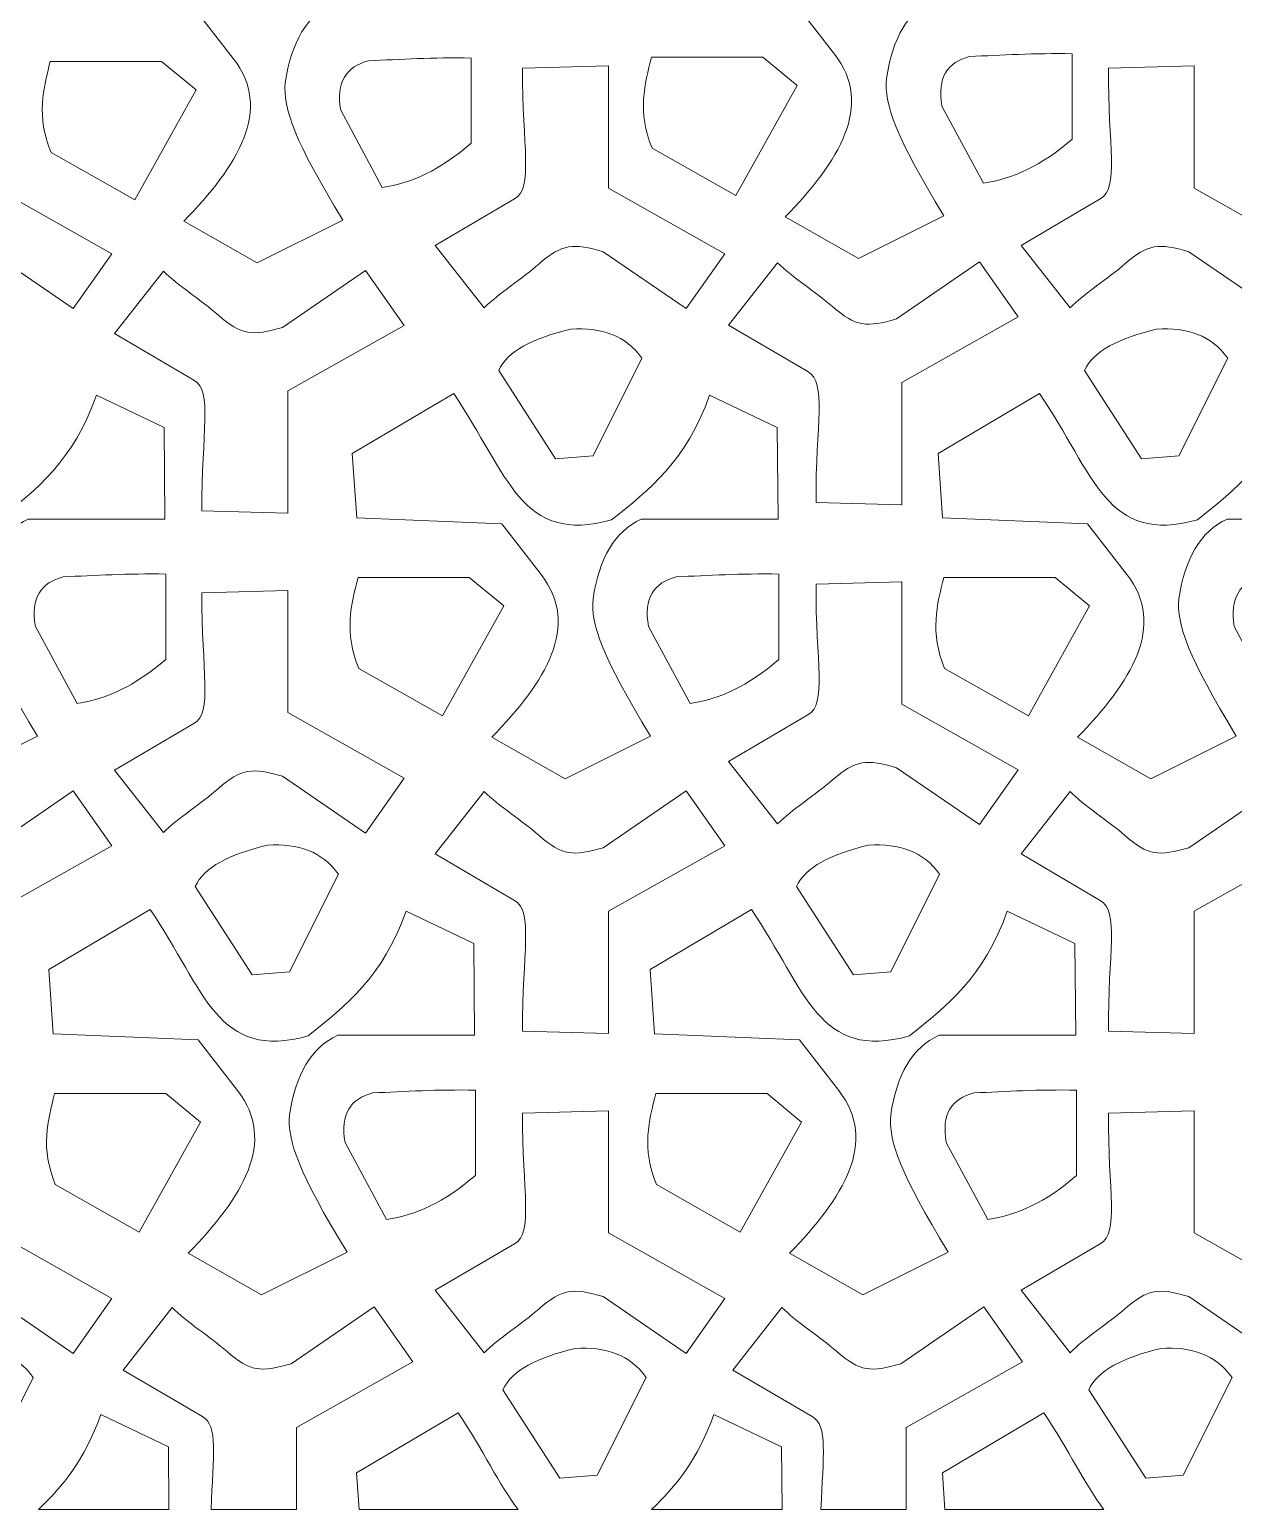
# Model space of a CAD drawing. Header units: millimetres. Extents: x -1200 to 1200, y -590 to 590.
# Drawn here: x 197 to 678, y -590 to 2 of the extents above; entities that cross this region are included whole.
import ezdxf

# ---------------------------------------------------------------- set-up
doc = ezdxf.new("R2010")
doc.units = ezdxf.units.MM
doc.header["$MEASUREMENT"] = 0
doc.layers.add('Layer 1', color=7, linetype='Continuous')

msp = doc.modelspace()

# ---------------------------------------------------------------- linework, layer by layer
at = {"layer": 'Layer 1', "color": 250, "lineweight": 20}
for points, knots in [([(258.5557, -74.9884), (258.5557, -74.9884), (287.8806, -91.6264), (287.8806, -91.6264), (287.8806, -91.6264), (322.0171, -74.5408), (322.0171, -74.5408), (302.8101, -43.0242), (298.0618, -29.8438), (299.0387, -19.6789), (301.4593, -3.5163), (307.6892, 7.3499), (318.3441, 12.1542), (318.3441, 12.1542), (373.0005, 12.2211), (373.0005, 12.2211), (373.0005, 12.2211), (372.6884, 48.8641), (372.6884, 48.8641), (372.6884, 48.8641), (345.6196, 61.7211), (345.6196, 61.7211), (336.3836, 35.563), (321.5771, 23.9322), (306.4901, 11.8782), (270.1713, 1.8158), (265.3408, 29.7437), (243.3788, 62.407), (243.3788, 62.407), (202.7902, 38.4789), (202.7902, 38.4789), (202.7902, 38.4789), (204.5613, 12.6687), (204.5613, 12.6687), (204.5613, 12.6687), (262.545, 10.3306), (262.545, 10.3306), (262.545, 10.3306), (278.2448, -9.9504), (278.2448, -9.9504), (294.2539, -30.3401), (280.037, -52.9487), (258.5557, -74.9884)], [0, 0, 0, 0, 0.07142857, 0.07142857, 0.07142857, 0.14285714, 0.14285714, 0.14285714, 0.21428571, 0.21428571, 0.21428571, 0.28571429, 0.28571429, 0.28571429, 0.35714286, 0.35714286, 0.35714286, 0.42857143, 0.42857143, 0.42857143, 0.5, 0.5, 0.5, 0.57142857, 0.57142857, 0.57142857, 0.64285714, 0.64285714, 0.64285714, 0.71428571, 0.71428571, 0.71428571, 0.78571429, 0.78571429, 0.78571429, 0.85714286, 0.85714286, 0.85714286, 0.92857143, 0.92857143, 0.92857143, 1, 1, 1, 1]), ([(498.9281, -73.2833), (498.9281, -73.2833), (528.253, -89.9213), (528.253, -89.9213), (528.253, -89.9213), (562.3896, -72.8358), (562.3896, -72.8358), (543.1826, -41.3192), (538.4343, -28.1387), (539.4112, -17.9738), (541.8317, -1.8112), (548.0616, 9.0549), (558.7166, 13.8593), (558.7166, 13.8593), (613.3729, 13.9262), (613.3729, 13.9262), (613.3729, 13.9262), (613.0609, 50.5692), (613.0609, 50.5692), (613.0609, 50.5692), (585.9919, 63.4262), (585.9919, 63.4262), (576.7561, 37.2681), (561.9496, 25.6372), (546.8626, 13.5832), (510.5438, 3.5208), (505.7133, 31.4488), (483.7512, 64.1121), (483.7512, 64.1121), (443.1626, 40.184), (443.1626, 40.184), (443.1626, 40.184), (444.9338, 14.3737), (444.9338, 14.3737), (444.9338, 14.3737), (502.9174, 12.0357), (502.9174, 12.0357), (502.9174, 12.0357), (518.6172, -8.2453), (518.6172, -8.2453), (534.6263, -28.635), (520.4094, -51.2435), (498.9281, -73.2833)], [0, 0, 0, 0, 0.07142857, 0.07142857, 0.07142857, 0.14285714, 0.14285714, 0.14285714, 0.21428571, 0.21428571, 0.21428571, 0.28571429, 0.28571429, 0.28571429, 0.35714286, 0.35714286, 0.35714286, 0.42857143, 0.42857143, 0.42857143, 0.5, 0.5, 0.5, 0.57142857, 0.57142857, 0.57142857, 0.64285714, 0.64285714, 0.64285714, 0.71428571, 0.71428571, 0.71428571, 0.78571429, 0.78571429, 0.78571429, 0.85714286, 0.85714286, 0.85714286, 0.92857143, 0.92857143, 0.92857143, 1, 1, 1, 1]), ([(238.8708, -66.4979), (238.8708, -66.4979), (205.3921, -47.4884), (205.3921, -47.4884), (199.3598, -33.0678), (202.377, -21.897), (205.08, -11.1884), (205.08, -11.1884), (249.582, -11.1549), (249.582, -11.1549), (249.582, -11.1549), (263.3757, -22.5313), (263.3757, -22.5313), (263.3757, -22.5313), (238.8708, -66.4979), (238.8708, -66.4979)], [0, 0, 0, 0, 0.2, 0.2, 0.2, 0.4, 0.4, 0.4, 0.6, 0.6, 0.6, 0.8, 0.8, 0.8, 1, 1, 1, 1]), ([(337.8561, -61.4788), (337.8561, -61.4788), (321.22, -30.6789), (321.22, -30.6789), (319.191, -19.331), (323.5148, -13.1458), (332.3108, -10.8788), (345.0474, -10.3282), (358.0991, -9.4945), (373.3462, -9.7789), (373.3462, -9.7789), (373.3462, -43.8788), (373.3462, -43.8788), (360.9912, -54.6035), (349.3713, -59.8282), (337.8561, -61.4788)], [0, 0, 0, 0, 0.2, 0.2, 0.2, 0.4, 0.4, 0.4, 0.6, 0.6, 0.6, 0.8, 0.8, 0.8, 1, 1, 1, 1]), ([(479.2432, -64.7928), (479.2432, -64.7928), (445.7645, -45.7833), (445.7645, -45.7833), (439.7321, -31.3627), (442.7494, -20.1919), (445.4525, -9.4833), (445.4525, -9.4833), (489.9544, -9.4499), (489.9544, -9.4499), (489.9544, -9.4499), (503.7481, -20.8263), (503.7481, -20.8263), (503.7481, -20.8263), (479.2432, -64.7928), (479.2432, -64.7928)], [0, 0, 0, 0, 0.2, 0.2, 0.2, 0.4, 0.4, 0.4, 0.6, 0.6, 0.6, 0.8, 0.8, 0.8, 1, 1, 1, 1]), ([(578.2285, -59.7738), (578.2285, -59.7738), (561.5925, -28.9738), (561.5925, -28.9738), (559.5634, -17.6259), (563.8872, -11.4407), (572.6832, -9.1738), (585.4199, -8.6231), (598.4714, -7.7894), (613.7187, -8.0738), (613.7187, -8.0738), (613.7187, -42.1738), (613.7187, -42.1738), (601.3637, -52.8984), (589.7438, -58.1231), (578.2285, -59.7738)], [0, 0, 0, 0, 0.2, 0.2, 0.2, 0.4, 0.4, 0.4, 0.6, 0.6, 0.6, 0.8, 0.8, 0.8, 1, 1, 1, 1]), ([(113.8891, -84.6974), (113.8891, -84.6974), (133.4728, -109.6544), (133.4728, -109.6544), (139.2002, -103.939), (148.7348, -97.9267), (155.4272, -92.076), (164.6518, -84.0108), (169.0122, -83.6894), (181.0474, -87.1971), (181.0474, -87.1971), (214.2239, -109.9304), (214.2239, -109.9304), (214.2239, -109.9304), (229.6834, -87.9974), (229.6834, -87.9974), (229.6834, -87.9974), (183.17, -61.7688), (183.17, -61.7688), (183.17, -61.7688), (183.1362, -12.8878), (183.1362, -12.8878), (183.1362, -12.8878), (148.8227, -13.8164), (148.8227, -13.8164), (148.6301, -45.3818), (153.3137, -61.5862), (145.5932, -66.1124), (145.5932, -66.1124), (113.8891, -84.6974), (113.8891, -84.6974)], [0, 0, 0, 0, 0.1, 0.1, 0.1, 0.2, 0.2, 0.2, 0.3, 0.3, 0.3, 0.4, 0.4, 0.4, 0.5, 0.5, 0.5, 0.6, 0.6, 0.6, 0.7, 0.7, 0.7, 0.8, 0.8, 0.8, 0.9, 0.9, 0.9, 1, 1, 1, 1]), ([(359.0014, -84.6974), (359.0014, -84.6974), (378.5852, -109.6544), (378.5852, -109.6544), (384.3126, -103.939), (393.8472, -97.9267), (400.5395, -92.076), (409.7642, -84.0108), (414.1245, -83.6894), (426.1598, -87.1971), (426.1598, -87.1971), (459.3362, -109.9304), (459.3362, -109.9304), (459.3362, -109.9304), (474.7957, -87.9974), (474.7957, -87.9974), (474.7957, -87.9974), (428.2823, -61.7688), (428.2823, -61.7688), (428.2823, -61.7688), (428.2486, -12.8878), (428.2486, -12.8878), (428.2486, -12.8878), (393.935, -13.8164), (393.935, -13.8164), (393.7424, -45.3818), (398.4261, -61.5862), (390.7055, -66.1124), (390.7055, -66.1124), (359.0014, -84.6974), (359.0014, -84.6974)], [0, 0, 0, 0, 0.1, 0.1, 0.1, 0.2, 0.2, 0.2, 0.3, 0.3, 0.3, 0.4, 0.4, 0.4, 0.5, 0.5, 0.5, 0.6, 0.6, 0.6, 0.7, 0.7, 0.7, 0.8, 0.8, 0.8, 0.9, 0.9, 0.9, 1, 1, 1, 1]), ([(593.2199, -84.6974), (593.2199, -84.6974), (612.8036, -109.6544), (612.8036, -109.6544), (618.531, -103.939), (628.0656, -97.9267), (634.7579, -92.076), (643.9826, -84.0108), (648.3429, -83.6894), (660.3782, -87.1971), (660.3782, -87.1971), (693.5547, -109.9304), (693.5547, -109.9304), (693.5547, -109.9304), (709.0141, -87.9974), (709.0141, -87.9974), (709.0141, -87.9974), (662.5008, -61.7688), (662.5008, -61.7688), (662.5008, -61.7688), (662.467, -12.8878), (662.467, -12.8878), (662.467, -12.8878), (628.1534, -13.8164), (628.1534, -13.8164), (627.9608, -45.3818), (632.6445, -61.5862), (624.9239, -66.1124), (624.9239, -66.1124), (593.2199, -84.6974), (593.2199, -84.6974)], [0, 0, 0, 0, 0.1, 0.1, 0.1, 0.2, 0.2, 0.2, 0.3, 0.3, 0.3, 0.4, 0.4, 0.4, 0.5, 0.5, 0.5, 0.6, 0.6, 0.6, 0.7, 0.7, 0.7, 0.8, 0.8, 0.8, 0.9, 0.9, 0.9, 1, 1, 1, 1]), ([(476.3194, -116.5541), (476.3194, -116.5541), (495.9032, -91.5971), (495.9032, -91.5971), (501.6304, -97.3125), (511.1651, -103.3249), (517.8575, -109.1755), (527.0821, -117.2408), (531.4425, -117.5621), (543.4777, -114.0544), (543.4777, -114.0544), (576.6542, -91.3211), (576.6542, -91.3211), (576.6542, -91.3211), (592.1137, -113.2541), (592.1137, -113.2541), (592.1137, -113.2541), (545.6003, -139.4826), (545.6003, -139.4826), (545.6003, -139.4826), (545.5666, -188.3636), (545.5666, -188.3636), (545.5666, -188.3636), (511.2529, -187.4351), (511.2529, -187.4351), (511.0604, -155.8697), (515.744, -139.6653), (508.0234, -135.1391), (508.0234, -135.1391), (476.3194, -116.5541), (476.3194, -116.5541)], [0, 0, 0, 0, 0.1, 0.1, 0.1, 0.2, 0.2, 0.2, 0.3, 0.3, 0.3, 0.4, 0.4, 0.4, 0.5, 0.5, 0.5, 0.6, 0.6, 0.6, 0.7, 0.7, 0.7, 0.8, 0.8, 0.8, 0.9, 0.9, 0.9, 1, 1, 1, 1]), ([(230.7897, -119.9643), (230.7897, -119.9643), (250.3733, -95.0073), (250.3733, -95.0073), (256.1007, -100.7226), (265.6353, -106.735), (272.3276, -112.5856), (281.5523, -120.6509), (285.9126, -120.9722), (297.9479, -117.4645), (297.9479, -117.4645), (331.1244, -94.7312), (331.1244, -94.7312), (331.1244, -94.7312), (346.5838, -116.6642), (346.5838, -116.6642), (346.5838, -116.6642), (300.0704, -142.8928), (300.0704, -142.8928), (300.0704, -142.8928), (300.0368, -191.7738), (300.0368, -191.7738), (300.0368, -191.7738), (265.7231, -190.8452), (265.7231, -190.8452), (265.5305, -159.2799), (270.2142, -143.0754), (262.4936, -138.5493), (262.4936, -138.5493), (230.7897, -119.9643), (230.7897, -119.9643)], [0, 0, 0, 0, 0.1, 0.1, 0.1, 0.2, 0.2, 0.2, 0.3, 0.3, 0.3, 0.4, 0.4, 0.4, 0.5, 0.5, 0.5, 0.6, 0.6, 0.6, 0.7, 0.7, 0.7, 0.8, 0.8, 0.8, 0.9, 0.9, 0.9, 1, 1, 1, 1]), ([(422.0932, -168.7923), (422.0932, -168.7923), (407.1566, -169.9968), (407.1566, -169.9968), (407.1566, -169.9968), (384.3849, -134.6923), (384.3849, -134.6923), (387.8548, -127.0251), (398.0944, -121.7328), (413.2206, -118.1923), (425.4682, -117.3244), (435.213, -120.7115), (441.6389, -129.7444), (441.6389, -129.7444), (422.0932, -168.7923), (422.0932, -168.7923)], [0, 0, 0, 0, 0.2, 0.2, 0.2, 0.4, 0.4, 0.4, 0.6, 0.6, 0.6, 0.8, 0.8, 0.8, 1, 1, 1, 1]), ([(656.3116, -168.7923), (656.3116, -168.7923), (641.375, -169.9968), (641.375, -169.9968), (641.375, -169.9968), (618.6033, -134.6923), (618.6033, -134.6923), (622.0733, -127.0251), (632.3128, -121.7328), (647.4392, -118.1923), (659.6867, -117.3244), (669.4314, -120.7115), (675.8573, -129.7444), (675.8573, -129.7444), (656.3116, -168.7923), (656.3116, -168.7923)], [0, 0, 0, 0, 0.2, 0.2, 0.2, 0.4, 0.4, 0.4, 0.6, 0.6, 0.6, 0.8, 0.8, 0.8, 1, 1, 1, 1]), ([(136.4978, -281.3018), (136.4978, -281.3018), (165.8227, -297.9398), (165.8227, -297.9398), (165.8227, -297.9398), (199.9592, -280.8542), (199.9592, -280.8542), (180.7523, -249.3376), (176.004, -236.1572), (176.9809, -225.9923), (179.4015, -209.8297), (185.6313, -198.9635), (196.2863, -194.1592), (196.2863, -194.1592), (250.9426, -194.0923), (250.9426, -194.0923), (250.9426, -194.0923), (250.6305, -157.4493), (250.6305, -157.4493), (250.6305, -157.4493), (223.5617, -144.5923), (223.5617, -144.5923), (214.3258, -170.7504), (199.5193, -182.3812), (184.4323, -194.4352), (148.1135, -204.4976), (143.283, -176.5697), (121.3209, -143.9063), (121.3209, -143.9063), (80.7324, -167.8345), (80.7324, -167.8345), (80.7324, -167.8345), (82.5035, -193.6447), (82.5035, -193.6447), (82.5035, -193.6447), (140.4871, -195.9827), (140.4871, -195.9827), (140.4871, -195.9827), (156.1869, -216.2638), (156.1869, -216.2638), (172.196, -236.6535), (157.9791, -259.2621), (136.4978, -281.3018)], [0, 0, 0, 0, 0.07142857, 0.07142857, 0.07142857, 0.14285714, 0.14285714, 0.14285714, 0.21428571, 0.21428571, 0.21428571, 0.28571429, 0.28571429, 0.28571429, 0.35714286, 0.35714286, 0.35714286, 0.42857143, 0.42857143, 0.42857143, 0.5, 0.5, 0.5, 0.57142857, 0.57142857, 0.57142857, 0.64285714, 0.64285714, 0.64285714, 0.71428571, 0.71428571, 0.71428571, 0.78571429, 0.78571429, 0.78571429, 0.85714286, 0.85714286, 0.85714286, 0.92857143, 0.92857143, 0.92857143, 1, 1, 1, 1]), ([(381.6101, -281.3018), (381.6101, -281.3018), (410.935, -297.9398), (410.935, -297.9398), (410.935, -297.9398), (445.0716, -280.8542), (445.0716, -280.8542), (425.8646, -249.3376), (421.1163, -236.1572), (422.0932, -225.9923), (424.5138, -209.8297), (430.7437, -198.9635), (441.3986, -194.1592), (441.3986, -194.1592), (496.055, -194.0923), (496.055, -194.0923), (496.055, -194.0923), (495.7429, -157.4493), (495.7429, -157.4493), (495.7429, -157.4493), (468.6741, -144.5923), (468.6741, -144.5923), (459.4381, -170.7504), (444.6316, -182.3812), (429.5446, -194.4352), (393.2258, -204.4976), (388.3953, -176.5697), (366.4332, -143.9063), (366.4332, -143.9063), (325.8447, -167.8345), (325.8447, -167.8345), (325.8447, -167.8345), (327.6158, -193.6447), (327.6158, -193.6447), (327.6158, -193.6447), (385.5994, -195.9827), (385.5994, -195.9827), (385.5994, -195.9827), (401.2993, -216.2638), (401.2993, -216.2638), (417.3083, -236.6535), (403.0915, -259.2621), (381.6101, -281.3018)], [0, 0, 0, 0, 0.07142857, 0.07142857, 0.07142857, 0.14285714, 0.14285714, 0.14285714, 0.21428571, 0.21428571, 0.21428571, 0.28571429, 0.28571429, 0.28571429, 0.35714286, 0.35714286, 0.35714286, 0.42857143, 0.42857143, 0.42857143, 0.5, 0.5, 0.5, 0.57142857, 0.57142857, 0.57142857, 0.64285714, 0.64285714, 0.64285714, 0.71428571, 0.71428571, 0.71428571, 0.78571429, 0.78571429, 0.78571429, 0.85714286, 0.85714286, 0.85714286, 0.92857143, 0.92857143, 0.92857143, 1, 1, 1, 1]), ([(615.8285, -281.3018), (615.8285, -281.3018), (645.1535, -297.9398), (645.1535, -297.9398), (645.1535, -297.9398), (679.29, -280.8542), (679.29, -280.8542), (660.083, -249.3376), (655.3347, -236.1572), (656.3116, -225.9923), (658.7322, -209.8297), (664.9621, -198.9635), (675.617, -194.1592), (675.617, -194.1592), (730.2734, -194.0923), (730.2734, -194.0923), (730.2734, -194.0923), (729.9613, -157.4493), (729.9613, -157.4493), (729.9613, -157.4493), (702.8925, -144.5923), (702.8925, -144.5923), (693.6566, -170.7504), (678.85, -182.3812), (663.763, -194.4352), (627.4443, -204.4976), (622.6137, -176.5697), (600.6516, -143.9063), (600.6516, -143.9063), (560.0632, -167.8345), (560.0632, -167.8345), (560.0632, -167.8345), (561.8343, -193.6447), (561.8343, -193.6447), (561.8343, -193.6447), (619.8178, -195.9827), (619.8178, -195.9827), (619.8178, -195.9827), (635.5177, -216.2638), (635.5177, -216.2638), (651.5267, -236.6535), (637.3099, -259.2621), (615.8285, -281.3018)], [0, 0, 0, 0, 0.07142857, 0.07142857, 0.07142857, 0.14285714, 0.14285714, 0.14285714, 0.21428571, 0.21428571, 0.21428571, 0.28571429, 0.28571429, 0.28571429, 0.35714286, 0.35714286, 0.35714286, 0.42857143, 0.42857143, 0.42857143, 0.5, 0.5, 0.5, 0.57142857, 0.57142857, 0.57142857, 0.64285714, 0.64285714, 0.64285714, 0.71428571, 0.71428571, 0.71428571, 0.78571429, 0.78571429, 0.78571429, 0.85714286, 0.85714286, 0.85714286, 0.92857143, 0.92857143, 0.92857143, 1, 1, 1, 1]), ([(215.7982, -267.7922), (215.7982, -267.7922), (199.1622, -236.9923), (199.1622, -236.9923), (197.1331, -225.6444), (201.4569, -219.4592), (210.2529, -217.1922), (222.9896, -216.6416), (236.0411, -215.8079), (251.2884, -216.0923), (251.2884, -216.0923), (251.2884, -250.1922), (251.2884, -250.1922), (238.9334, -260.9169), (227.3135, -266.1416), (215.7982, -267.7922)], [0, 0, 0, 0, 0.2, 0.2, 0.2, 0.4, 0.4, 0.4, 0.6, 0.6, 0.6, 0.8, 0.8, 0.8, 1, 1, 1, 1]), ([(361.9252, -272.8113), (361.9252, -272.8113), (328.4466, -253.8017), (328.4466, -253.8017), (322.4142, -239.3812), (325.4315, -228.2104), (328.1345, -217.5018), (328.1345, -217.5018), (372.6364, -217.4683), (372.6364, -217.4683), (372.6364, -217.4683), (386.4302, -228.8447), (386.4302, -228.8447), (386.4302, -228.8447), (361.9252, -272.8113), (361.9252, -272.8113)], [0, 0, 0, 0, 0.2, 0.2, 0.2, 0.4, 0.4, 0.4, 0.6, 0.6, 0.6, 0.8, 0.8, 0.8, 1, 1, 1, 1]), ([(460.9105, -267.7922), (460.9105, -267.7922), (444.2745, -236.9923), (444.2745, -236.9923), (442.2455, -225.6444), (446.5692, -219.4592), (455.3652, -217.1922), (468.1019, -216.6416), (481.1535, -215.8079), (496.4007, -216.0923), (496.4007, -216.0923), (496.4007, -250.1922), (496.4007, -250.1922), (484.0457, -260.9169), (472.4258, -266.1416), (460.9105, -267.7922)], [0, 0, 0, 0, 0.2, 0.2, 0.2, 0.4, 0.4, 0.4, 0.6, 0.6, 0.6, 0.8, 0.8, 0.8, 1, 1, 1, 1]), ([(596.1436, -272.8113), (596.1436, -272.8113), (562.6651, -253.8017), (562.6651, -253.8017), (556.6326, -239.3812), (559.6499, -228.2104), (562.353, -217.5018), (562.353, -217.5018), (606.8548, -217.4683), (606.8548, -217.4683), (606.8548, -217.4683), (620.6486, -228.8447), (620.6486, -228.8447), (620.6486, -228.8447), (596.1436, -272.8113), (596.1436, -272.8113)], [0, 0, 0, 0, 0.2, 0.2, 0.2, 0.4, 0.4, 0.4, 0.6, 0.6, 0.6, 0.8, 0.8, 0.8, 1, 1, 1, 1]), ([(695.129, -267.7922), (695.129, -267.7922), (678.493, -236.9923), (678.493, -236.9923), (676.464, -225.6444), (680.7878, -219.4592), (689.5836, -217.1922), (702.3204, -216.6416), (715.3719, -215.8079), (730.6192, -216.0923), (730.6192, -216.0923), (730.6192, -250.1922), (730.6192, -250.1922), (718.2641, -260.9169), (706.6442, -266.1416), (695.129, -267.7922)], [0, 0, 0, 0, 0.2, 0.2, 0.2, 0.4, 0.4, 0.4, 0.6, 0.6, 0.6, 0.8, 0.8, 0.8, 1, 1, 1, 1]), ([(230.7897, -294.4209), (230.7897, -294.4209), (250.3733, -319.3779), (250.3733, -319.3779), (256.1007, -313.6625), (265.6353, -307.6501), (272.3276, -301.7995), (281.5523, -293.7343), (285.9126, -293.4129), (297.9479, -296.9206), (297.9479, -296.9206), (331.1244, -319.654), (331.1244, -319.654), (331.1244, -319.654), (346.5838, -297.7209), (346.5838, -297.7209), (346.5838, -297.7209), (300.0704, -271.4924), (300.0704, -271.4924), (300.0704, -271.4924), (300.0368, -222.6114), (300.0368, -222.6114), (300.0368, -222.6114), (265.7231, -223.5399), (265.7231, -223.5399), (265.5305, -255.1053), (270.2142, -271.3097), (262.4936, -275.8359), (262.4936, -275.8359), (230.7897, -294.4209), (230.7897, -294.4209)], [0, 0, 0, 0, 0.1, 0.1, 0.1, 0.2, 0.2, 0.2, 0.3, 0.3, 0.3, 0.4, 0.4, 0.4, 0.5, 0.5, 0.5, 0.6, 0.6, 0.6, 0.7, 0.7, 0.7, 0.8, 0.8, 0.8, 0.9, 0.9, 0.9, 1, 1, 1, 1]), ([(476.3194, -291.0108), (476.3194, -291.0108), (495.9032, -315.9678), (495.9032, -315.9678), (501.6304, -310.2524), (511.1651, -304.24), (517.8575, -298.3894), (527.0821, -290.3241), (531.4425, -290.0028), (543.4777, -293.5105), (543.4777, -293.5105), (576.6542, -316.2438), (576.6542, -316.2438), (576.6542, -316.2438), (592.1137, -294.3108), (592.1137, -294.3108), (592.1137, -294.3108), (545.6003, -268.0822), (545.6003, -268.0822), (545.6003, -268.0822), (545.5666, -219.2012), (545.5666, -219.2012), (545.5666, -219.2012), (511.2529, -220.1298), (511.2529, -220.1298), (511.0604, -251.6952), (515.744, -267.8996), (508.0234, -272.4258), (508.0234, -272.4258), (476.3194, -291.0108), (476.3194, -291.0108)], [0, 0, 0, 0, 0.1, 0.1, 0.1, 0.2, 0.2, 0.2, 0.3, 0.3, 0.3, 0.4, 0.4, 0.4, 0.5, 0.5, 0.5, 0.6, 0.6, 0.6, 0.7, 0.7, 0.7, 0.8, 0.8, 0.8, 0.9, 0.9, 0.9, 1, 1, 1, 1]), ([(113.8891, -327.9827), (113.8891, -327.9827), (133.4728, -303.0257), (133.4728, -303.0257), (139.2002, -308.7411), (148.7348, -314.7535), (155.4272, -320.6041), (164.6518, -328.6694), (169.0122, -328.9907), (181.0474, -325.483), (181.0474, -325.483), (214.2239, -302.7496), (214.2239, -302.7496), (214.2239, -302.7496), (229.6834, -324.6828), (229.6834, -324.6828), (229.6834, -324.6828), (183.17, -350.9112), (183.17, -350.9112), (183.17, -350.9112), (183.1362, -399.7922), (183.1362, -399.7922), (183.1362, -399.7922), (148.8227, -398.8637), (148.8227, -398.8637), (148.6301, -367.2983), (153.3137, -351.0939), (145.5932, -346.5677), (145.5932, -346.5677), (113.8891, -327.9827), (113.8891, -327.9827)], [0, 0, 0, 0, 0.1, 0.1, 0.1, 0.2, 0.2, 0.2, 0.3, 0.3, 0.3, 0.4, 0.4, 0.4, 0.5, 0.5, 0.5, 0.6, 0.6, 0.6, 0.7, 0.7, 0.7, 0.8, 0.8, 0.8, 0.9, 0.9, 0.9, 1, 1, 1, 1]), ([(359.0014, -327.9827), (359.0014, -327.9827), (378.5852, -303.0257), (378.5852, -303.0257), (384.3126, -308.7411), (393.8472, -314.7535), (400.5395, -320.6041), (409.7642, -328.6694), (414.1245, -328.9907), (426.1598, -325.483), (426.1598, -325.483), (459.3362, -302.7496), (459.3362, -302.7496), (459.3362, -302.7496), (474.7957, -324.6828), (474.7957, -324.6828), (474.7957, -324.6828), (428.2823, -350.9112), (428.2823, -350.9112), (428.2823, -350.9112), (428.2486, -399.7922), (428.2486, -399.7922), (428.2486, -399.7922), (393.935, -398.8637), (393.935, -398.8637), (393.7424, -367.2983), (398.4261, -351.0939), (390.7055, -346.5677), (390.7055, -346.5677), (359.0014, -327.9827), (359.0014, -327.9827)], [0, 0, 0, 0, 0.1, 0.1, 0.1, 0.2, 0.2, 0.2, 0.3, 0.3, 0.3, 0.4, 0.4, 0.4, 0.5, 0.5, 0.5, 0.6, 0.6, 0.6, 0.7, 0.7, 0.7, 0.8, 0.8, 0.8, 0.9, 0.9, 0.9, 1, 1, 1, 1]), ([(593.2199, -327.9827), (593.2199, -327.9827), (612.8036, -303.0257), (612.8036, -303.0257), (618.531, -308.7411), (628.0656, -314.7535), (634.7579, -320.6041), (643.9826, -328.6694), (648.3429, -328.9907), (660.3782, -325.483), (660.3782, -325.483), (693.5547, -302.7496), (693.5547, -302.7496), (693.5547, -302.7496), (709.0141, -324.6828), (709.0141, -324.6828), (709.0141, -324.6828), (662.5008, -350.9112), (662.5008, -350.9112), (662.5008, -350.9112), (662.467, -399.7922), (662.467, -399.7922), (662.467, -399.7922), (628.1534, -398.8637), (628.1534, -398.8637), (627.9608, -367.2983), (632.6445, -351.0939), (624.9239, -346.5677), (624.9239, -346.5677), (593.2199, -327.9827), (593.2199, -327.9827)], [0, 0, 0, 0, 0.1, 0.1, 0.1, 0.2, 0.2, 0.2, 0.3, 0.3, 0.3, 0.4, 0.4, 0.4, 0.5, 0.5, 0.5, 0.6, 0.6, 0.6, 0.7, 0.7, 0.7, 0.8, 0.8, 0.8, 0.9, 0.9, 0.9, 1, 1, 1, 1]), ([(300.7579, -375.1057), (300.7579, -375.1057), (285.8213, -376.3102), (285.8213, -376.3102), (285.8213, -376.3102), (263.0496, -341.0057), (263.0496, -341.0057), (266.5194, -333.3385), (276.759, -328.0462), (291.8853, -324.5057), (304.1328, -323.6378), (313.8777, -327.0249), (320.3036, -336.0578), (320.3036, -336.0578), (300.7579, -375.1057), (300.7579, -375.1057)], [0, 0, 0, 0, 0.2, 0.2, 0.2, 0.4, 0.4, 0.4, 0.6, 0.6, 0.6, 0.8, 0.8, 0.8, 1, 1, 1, 1]), ([(541.1303, -375.1057), (541.1303, -375.1057), (526.1938, -376.3102), (526.1938, -376.3102), (526.1938, -376.3102), (503.422, -341.0057), (503.422, -341.0057), (506.8919, -333.3385), (517.1314, -328.0462), (532.2578, -324.5057), (544.5053, -323.6378), (554.25, -327.0249), (560.676, -336.0578), (560.676, -336.0578), (541.1303, -375.1057), (541.1303, -375.1057)], [0, 0, 0, 0, 0.2, 0.2, 0.2, 0.4, 0.4, 0.4, 0.6, 0.6, 0.6, 0.8, 0.8, 0.8, 1, 1, 1, 1]), ([(260.2748, -487.6152), (260.2748, -487.6152), (289.5997, -504.2532), (289.5997, -504.2532), (289.5997, -504.2532), (323.7363, -487.1676), (323.7363, -487.1676), (304.5293, -455.651), (299.7809, -442.4706), (300.7579, -432.3057), (303.1784, -416.143), (309.4083, -405.2769), (320.0633, -400.4726), (320.0633, -400.4726), (374.7196, -400.4057), (374.7196, -400.4057), (374.7196, -400.4057), (374.4076, -363.7627), (374.4076, -363.7627), (374.4076, -363.7627), (347.3386, -350.9056), (347.3386, -350.9056), (338.1028, -377.0637), (323.2963, -388.6946), (308.2093, -400.7486), (271.8905, -410.811), (267.0599, -382.883), (245.0979, -350.2197), (245.0979, -350.2197), (204.5093, -374.1479), (204.5093, -374.1479), (204.5093, -374.1479), (206.2805, -399.9581), (206.2805, -399.9581), (206.2805, -399.9581), (264.2641, -402.2961), (264.2641, -402.2961), (264.2641, -402.2961), (279.9638, -422.5772), (279.9638, -422.5772), (295.973, -442.9669), (281.7561, -465.5754), (260.2748, -487.6152)], [0, 0, 0, 0, 0.07142857, 0.07142857, 0.07142857, 0.14285714, 0.14285714, 0.14285714, 0.21428571, 0.21428571, 0.21428571, 0.28571429, 0.28571429, 0.28571429, 0.35714286, 0.35714286, 0.35714286, 0.42857143, 0.42857143, 0.42857143, 0.5, 0.5, 0.5, 0.57142857, 0.57142857, 0.57142857, 0.64285714, 0.64285714, 0.64285714, 0.71428571, 0.71428571, 0.71428571, 0.78571429, 0.78571429, 0.78571429, 0.85714286, 0.85714286, 0.85714286, 0.92857143, 0.92857143, 0.92857143, 1, 1, 1, 1]), ([(500.6473, -487.6152), (500.6473, -487.6152), (529.9721, -504.2532), (529.9721, -504.2532), (529.9721, -504.2532), (564.1086, -487.1676), (564.1086, -487.1676), (544.9017, -455.651), (540.1534, -442.4706), (541.1303, -432.3057), (543.5509, -416.143), (549.7808, -405.2769), (560.4356, -400.4726), (560.4356, -400.4726), (615.092, -400.4057), (615.092, -400.4057), (615.092, -400.4057), (614.7799, -363.7627), (614.7799, -363.7627), (614.7799, -363.7627), (587.7111, -350.9056), (587.7111, -350.9056), (578.4752, -377.0637), (563.6687, -388.6946), (548.5817, -400.7486), (512.2629, -410.811), (507.4324, -382.883), (485.4702, -350.2197), (485.4702, -350.2197), (444.8818, -374.1479), (444.8818, -374.1479), (444.8818, -374.1479), (446.6529, -399.9581), (446.6529, -399.9581), (446.6529, -399.9581), (504.6364, -402.2961), (504.6364, -402.2961), (504.6364, -402.2961), (520.3363, -422.5772), (520.3363, -422.5772), (536.3454, -442.9669), (522.1285, -465.5754), (500.6473, -487.6152)], [0, 0, 0, 0, 0.07142857, 0.07142857, 0.07142857, 0.14285714, 0.14285714, 0.14285714, 0.21428571, 0.21428571, 0.21428571, 0.28571429, 0.28571429, 0.28571429, 0.35714286, 0.35714286, 0.35714286, 0.42857143, 0.42857143, 0.42857143, 0.5, 0.5, 0.5, 0.57142857, 0.57142857, 0.57142857, 0.64285714, 0.64285714, 0.64285714, 0.71428571, 0.71428571, 0.71428571, 0.78571429, 0.78571429, 0.78571429, 0.85714286, 0.85714286, 0.85714286, 0.92857143, 0.92857143, 0.92857143, 1, 1, 1, 1]), ([(240.5899, -479.1247), (240.5899, -479.1247), (207.1112, -460.1151), (207.1112, -460.1151), (201.0788, -445.6945), (204.0961, -434.5238), (206.7992, -423.8152), (206.7992, -423.8152), (251.3011, -423.7817), (251.3011, -423.7817), (251.3011, -423.7817), (265.0949, -435.1581), (265.0949, -435.1581), (265.0949, -435.1581), (240.5899, -479.1247), (240.5899, -479.1247)], [0, 0, 0, 0, 0.2, 0.2, 0.2, 0.4, 0.4, 0.4, 0.6, 0.6, 0.6, 0.8, 0.8, 0.8, 1, 1, 1, 1]), ([(339.5752, -474.1056), (339.5752, -474.1056), (322.9392, -443.3057), (322.9392, -443.3057), (320.9101, -431.9578), (325.2339, -425.7726), (334.0299, -423.5056), (346.7665, -422.955), (359.8181, -422.1213), (375.0654, -422.4057), (375.0654, -422.4057), (375.0654, -456.5056), (375.0654, -456.5056), (362.7103, -467.2303), (351.0904, -472.4549), (339.5752, -474.1056)], [0, 0, 0, 0, 0.2, 0.2, 0.2, 0.4, 0.4, 0.4, 0.6, 0.6, 0.6, 0.8, 0.8, 0.8, 1, 1, 1, 1]), ([(480.9624, -479.1247), (480.9624, -479.1247), (447.4837, -460.1151), (447.4837, -460.1151), (441.4512, -445.6945), (444.4686, -434.5238), (447.1716, -423.8152), (447.1716, -423.8152), (491.6734, -423.7817), (491.6734, -423.7817), (491.6734, -423.7817), (505.4672, -435.1581), (505.4672, -435.1581), (505.4672, -435.1581), (480.9624, -479.1247), (480.9624, -479.1247)], [0, 0, 0, 0, 0.2, 0.2, 0.2, 0.4, 0.4, 0.4, 0.6, 0.6, 0.6, 0.8, 0.8, 0.8, 1, 1, 1, 1]), ([(579.9476, -474.1056), (579.9476, -474.1056), (563.3116, -443.3057), (563.3116, -443.3057), (561.2826, -431.9578), (565.6064, -425.7726), (574.4023, -423.5056), (587.139, -422.955), (600.1906, -422.1213), (615.4378, -422.4057), (615.4378, -422.4057), (615.4378, -456.5056), (615.4378, -456.5056), (603.0827, -467.2303), (591.4628, -472.4549), (579.9476, -474.1056)], [0, 0, 0, 0, 0.2, 0.2, 0.2, 0.4, 0.4, 0.4, 0.6, 0.6, 0.6, 0.8, 0.8, 0.8, 1, 1, 1, 1]), ([(113.8891, -502.4393), (113.8891, -502.4393), (133.4728, -527.3964), (133.4728, -527.3964), (139.2002, -521.681), (148.7348, -515.6687), (155.4272, -509.818), (164.6518, -501.7527), (169.0122, -501.4314), (181.0474, -504.9391), (181.0474, -504.9391), (214.2239, -527.6724), (214.2239, -527.6724), (214.2239, -527.6724), (229.6834, -505.7394), (229.6834, -505.7394), (229.6834, -505.7394), (183.17, -479.5108), (183.17, -479.5108), (183.17, -479.5108), (183.1362, -430.6298), (183.1362, -430.6298), (183.1362, -430.6298), (148.8227, -431.5584), (148.8227, -431.5584), (148.6301, -463.1238), (153.3137, -479.3282), (145.5932, -483.8543), (145.5932, -483.8543), (113.8891, -502.4393), (113.8891, -502.4393)], [0, 0, 0, 0, 0.1, 0.1, 0.1, 0.2, 0.2, 0.2, 0.3, 0.3, 0.3, 0.4, 0.4, 0.4, 0.5, 0.5, 0.5, 0.6, 0.6, 0.6, 0.7, 0.7, 0.7, 0.8, 0.8, 0.8, 0.9, 0.9, 0.9, 1, 1, 1, 1]), ([(359.0014, -502.4393), (359.0014, -502.4393), (378.5852, -527.3964), (378.5852, -527.3964), (384.3126, -521.681), (393.8472, -515.6687), (400.5395, -509.818), (409.7642, -501.7527), (414.1245, -501.4314), (426.1598, -504.9391), (426.1598, -504.9391), (459.3362, -527.6724), (459.3362, -527.6724), (459.3362, -527.6724), (474.7957, -505.7394), (474.7957, -505.7394), (474.7957, -505.7394), (428.2823, -479.5108), (428.2823, -479.5108), (428.2823, -479.5108), (428.2486, -430.6298), (428.2486, -430.6298), (428.2486, -430.6298), (393.935, -431.5584), (393.935, -431.5584), (393.7424, -463.1238), (398.4261, -479.3282), (390.7055, -483.8543), (390.7055, -483.8543), (359.0014, -502.4393), (359.0014, -502.4393)], [0, 0, 0, 0, 0.1, 0.1, 0.1, 0.2, 0.2, 0.2, 0.3, 0.3, 0.3, 0.4, 0.4, 0.4, 0.5, 0.5, 0.5, 0.6, 0.6, 0.6, 0.7, 0.7, 0.7, 0.8, 0.8, 0.8, 0.9, 0.9, 0.9, 1, 1, 1, 1]), ([(593.2199, -502.4393), (593.2199, -502.4393), (612.8036, -527.3964), (612.8036, -527.3964), (618.531, -521.681), (628.0656, -515.6687), (634.7579, -509.818), (643.9826, -501.7527), (648.3429, -501.4314), (660.3782, -504.9391), (660.3782, -504.9391), (693.5547, -527.6724), (693.5547, -527.6724), (693.5547, -527.6724), (709.0141, -505.7394), (709.0141, -505.7394), (709.0141, -505.7394), (662.5008, -479.5108), (662.5008, -479.5108), (662.5008, -479.5108), (662.467, -430.6298), (662.467, -430.6298), (662.467, -430.6298), (628.1534, -431.5584), (628.1534, -431.5584), (627.9608, -463.1238), (632.6445, -479.3282), (624.9239, -483.8543), (624.9239, -483.8543), (593.2199, -502.4393), (593.2199, -502.4393)], [0, 0, 0, 0, 0.1, 0.1, 0.1, 0.2, 0.2, 0.2, 0.3, 0.3, 0.3, 0.4, 0.4, 0.4, 0.5, 0.5, 0.5, 0.6, 0.6, 0.6, 0.7, 0.7, 0.7, 0.8, 0.8, 0.8, 0.9, 0.9, 0.9, 1, 1, 1, 1]), ([(303.4863, -590.0266), (303.4863, -590.0266), (269.4123, -590.0266), (269.4123, -590.0266), (270.2241, -568.3097), (272.3044, -556.6168), (265.9319, -552.8811), (265.9319, -552.8811), (234.2278, -534.2961), (234.2278, -534.2961), (234.2278, -534.2961), (253.8116, -509.3391), (253.8116, -509.3391), (259.539, -515.0545), (269.0735, -521.0669), (275.7659, -526.9175), (284.9905, -534.9828), (289.3509, -535.3041), (301.3862, -531.7964), (301.3862, -531.7964), (334.5626, -509.063), (334.5626, -509.063), (334.5626, -509.063), (350.0221, -530.9962), (350.0221, -530.9962), (350.0221, -530.9962), (303.5087, -557.2246), (303.5087, -557.2246), (303.5087, -557.2246), (303.4863, -590.0266), (303.4863, -590.0266)], [0, 0, 0, 0, 0.1, 0.1, 0.1, 0.2, 0.2, 0.2, 0.3, 0.3, 0.3, 0.4, 0.4, 0.4, 0.5, 0.5, 0.5, 0.6, 0.6, 0.6, 0.7, 0.7, 0.7, 0.8, 0.8, 0.8, 0.9, 0.9, 0.9, 1, 1, 1, 1]), ([(547.297, -590.0266), (547.297, -590.0266), (513.223, -590.0266), (513.223, -590.0266), (514.0347, -568.3097), (516.1151, -556.6168), (509.7426, -552.8811), (509.7426, -552.8811), (478.0385, -534.2961), (478.0385, -534.2961), (478.0385, -534.2961), (497.6222, -509.3391), (497.6222, -509.3391), (503.3496, -515.0545), (512.8842, -521.0669), (519.5766, -526.9175), (528.8013, -534.9828), (533.1616, -535.3041), (545.1968, -531.7964), (545.1968, -531.7964), (578.3733, -509.063), (578.3733, -509.063), (578.3733, -509.063), (593.8328, -530.9962), (593.8328, -530.9962), (593.8328, -530.9962), (547.3194, -557.2246), (547.3194, -557.2246), (547.3194, -557.2246), (547.297, -590.0266), (547.297, -590.0266)], [0, 0, 0, 0, 0.1, 0.1, 0.1, 0.2, 0.2, 0.2, 0.3, 0.3, 0.3, 0.4, 0.4, 0.4, 0.5, 0.5, 0.5, 0.6, 0.6, 0.6, 0.7, 0.7, 0.7, 0.8, 0.8, 0.8, 0.9, 0.9, 0.9, 1, 1, 1, 1]), ([(178.7, -576.3039), (178.7, -576.3039), (163.7635, -577.5084), (163.7635, -577.5084), (163.7635, -577.5084), (140.9917, -542.2039), (140.9917, -542.2039), (144.4616, -534.5366), (154.7011, -529.2444), (169.8275, -525.7039), (182.075, -524.836), (191.8197, -528.2231), (198.2458, -537.256), (198.2458, -537.256), (178.7, -576.3039), (178.7, -576.3039)], [0, 0, 0, 0, 0.2, 0.2, 0.2, 0.4, 0.4, 0.4, 0.6, 0.6, 0.6, 0.8, 0.8, 0.8, 1, 1, 1, 1]), ([(423.8123, -576.3039), (423.8123, -576.3039), (408.8758, -577.5084), (408.8758, -577.5084), (408.8758, -577.5084), (386.104, -542.2039), (386.104, -542.2039), (389.5739, -534.5366), (399.8135, -529.2444), (414.9398, -525.7039), (427.1873, -524.836), (436.9321, -528.2231), (443.3581, -537.256), (443.3581, -537.256), (423.8123, -576.3039), (423.8123, -576.3039)], [0, 0, 0, 0, 0.2, 0.2, 0.2, 0.4, 0.4, 0.4, 0.6, 0.6, 0.6, 0.8, 0.8, 0.8, 1, 1, 1, 1]), ([(658.0308, -576.3039), (658.0308, -576.3039), (643.0942, -577.5084), (643.0942, -577.5084), (643.0942, -577.5084), (620.3225, -542.2039), (620.3225, -542.2039), (623.7924, -534.5366), (634.0319, -529.2444), (649.1582, -525.7039), (661.4058, -524.836), (671.1505, -528.2231), (677.5765, -537.256), (677.5765, -537.256), (658.0308, -576.3039), (658.0308, -576.3039)], [0, 0, 0, 0, 0.2, 0.2, 0.2, 0.4, 0.4, 0.4, 0.6, 0.6, 0.6, 0.8, 0.8, 0.8, 1, 1, 1, 1]), ([(252.5634, -590.0266), (252.5634, -590.0266), (200.3613, -590.0266), (200.3613, -590.0266), (210.1348, -580.9708), (218.9975, -569.899), (225.2808, -552.1038), (225.2808, -552.1038), (252.3496, -564.9609), (252.3496, -564.9609), (252.3496, -564.9609), (252.5634, -590.0266), (252.5634, -590.0266)], [0, 0, 0, 0, 0.25, 0.25, 0.25, 0.5, 0.5, 0.5, 0.75, 0.75, 0.75, 1, 1, 1, 1]), ([(392.1449, -590.0266), (392.1449, -590.0266), (328.571, -590.0266), (328.571, -590.0266), (328.571, -590.0266), (327.5638, -575.346), (327.5638, -575.346), (327.5638, -575.346), (368.1524, -551.4179), (368.1524, -551.4179), (378.1789, -566.3299), (384.6337, -580.2528), (392.1449, -590.0266)], [0, 0, 0, 0, 0.25, 0.25, 0.25, 0.5, 0.5, 0.5, 0.75, 0.75, 0.75, 1, 1, 1, 1]), ([(497.6757, -590.0266), (497.6757, -590.0266), (445.4736, -590.0266), (445.4736, -590.0266), (455.2471, -580.9708), (464.1098, -569.899), (470.3931, -552.1038), (470.3931, -552.1038), (497.462, -564.9609), (497.462, -564.9609), (497.462, -564.9609), (497.6757, -590.0266), (497.6757, -590.0266)], [0, 0, 0, 0, 0.25, 0.25, 0.25, 0.5, 0.5, 0.5, 0.75, 0.75, 0.75, 1, 1, 1, 1]), ([(626.3633, -590.0266), (626.3633, -590.0266), (562.7894, -590.0266), (562.7894, -590.0266), (562.7894, -590.0266), (561.7823, -575.346), (561.7823, -575.346), (561.7823, -575.346), (602.3708, -551.4179), (602.3708, -551.4179), (612.3974, -566.3299), (618.8521, -580.2528), (626.3633, -590.0266)], [0, 0, 0, 0, 0.25, 0.25, 0.25, 0.5, 0.5, 0.5, 0.75, 0.75, 0.75, 1, 1, 1, 1])]:
    msp.add_open_spline(points, degree=3, knots=knots, dxfattribs=at)

doc.saveas('drawing.dxf')
